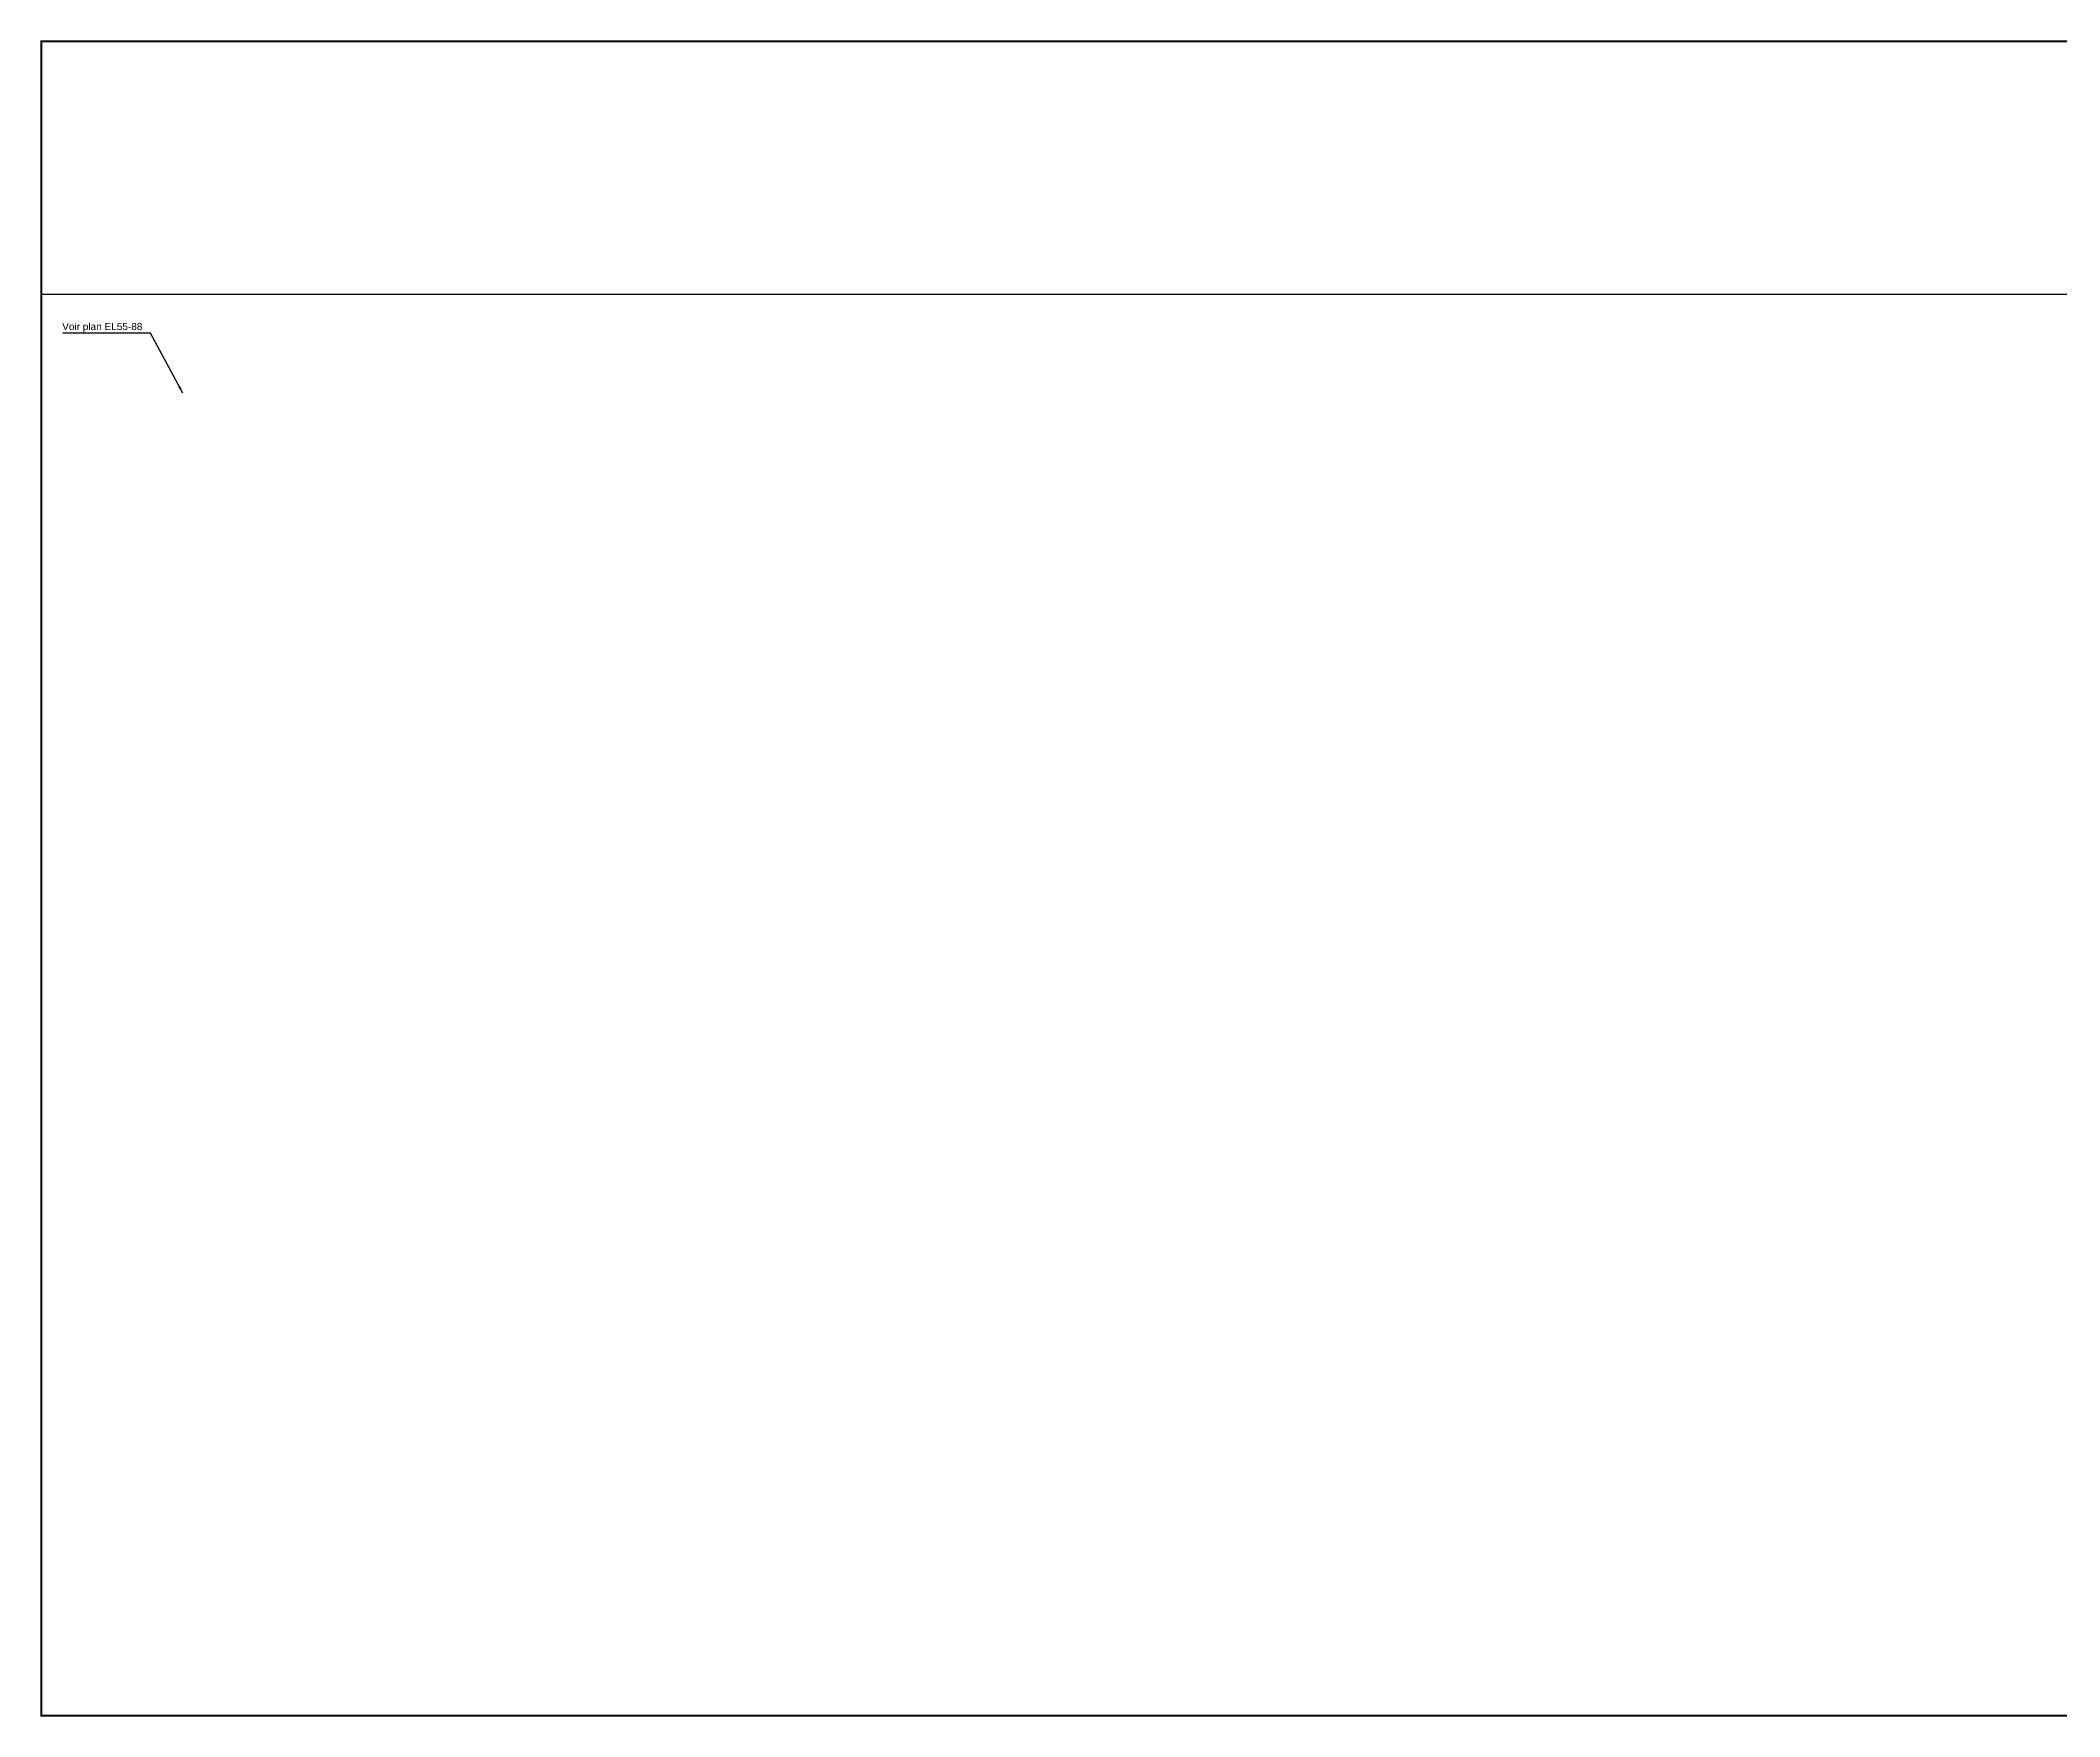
# Model space of a CAD drawing. Header units: millimetres. Extents: x 0 to 1408, y 0 to 584.
# Drawn here: x 0 to 704, y 0 to 584 of the extents above; entities that cross this region are included whole.
import ezdxf

# ---------------------------------------------------------------- set-up
doc = ezdxf.new("R2010")
doc.units = ezdxf.units.MM
doc.header["$MEASUREMENT"] = 0
doc.layers.get('0').update_dxf_attribs({"linetype": 'CONTINUOUS'})
doc.layers.add('Cartouche', color=7, linetype='CONTINUOUS')
doc.styles.get("Standard").update_dxf_attribs({"font": 'txt.shx'})
doc.styles.add('STYLE1', font='ARIAL.TTF', dxfattribs={"height": 10})
doc.dimstyles.get("Standard").update_dxf_attribs({"dimtxt": 3, "dimasz": 3, "dimexe": 2.5, "dimexo": 2.5, "dimgap": 1.5, "dimtad": 0, "dimzin": 0, "dimdsep": 46, "dimtxsty": 'Standard', "dimcen": -3, "dimdle": 1.25, "dimadec": 0, "dimazin": 0, "dimtfac": 0.75, "dimtofl": 0, "dimtmove": 2, "dimatfit": 3, "dimfxl": 1, "dimtvp": 1.5, "dimtolj": 1, "dimtzin": 0, "dimarcsym": 0})
picture_1 = doc.add_image_def('image1.tif', size_in_pixel=(5856, 14146))

msp = doc.modelspace()

# ---------------------------------------------------------------- linework, layer by layer
at = {"layer": 'Cartouche', "const_width": 0.7, "flags": 128}
msp.add_lwpolyline([(1197.69, 0), (1197.69, 297), (1407.7, 297), (1407.7, 584), (0, 584), (0, 0)], close=True, dxfattribs=at)

# ---------------------------------------------------------------- texts
at = {"linetype": 'Continuous', "insert": (35.22, 482.54), "char_height": 2.5, "attachment_point": 9, "style": 'STYLE1'}
msp.add_mtext('Voir plan EL55-88', dxfattribs=at)

# ---------------------------------------------------------------- pictures from other files: only their frames are drawn
image = msp.add_image(picture_1, insert=(1197.69, 0), size_in_units=(495.81, 1197.69), rotation=90)
image.dxf.flags = 11

# ---------------------------------------------------------------- leaders
at = {"linetype": 'Continuous', "annotation_type": 0, "has_hookline": 1, "hookline_direction": 1, "text_width": 27.79}
msp.add_leader([(49.28, 461.33), (38.02, 482.24), (35.52, 482.24)], dimstyle='Standard', override={"dimasz": 2.5, "dimgap": 0.3, "dimtad": 1, "dimclrd": 256}, dxfattribs=at)

doc.saveas('drawing.dxf')
